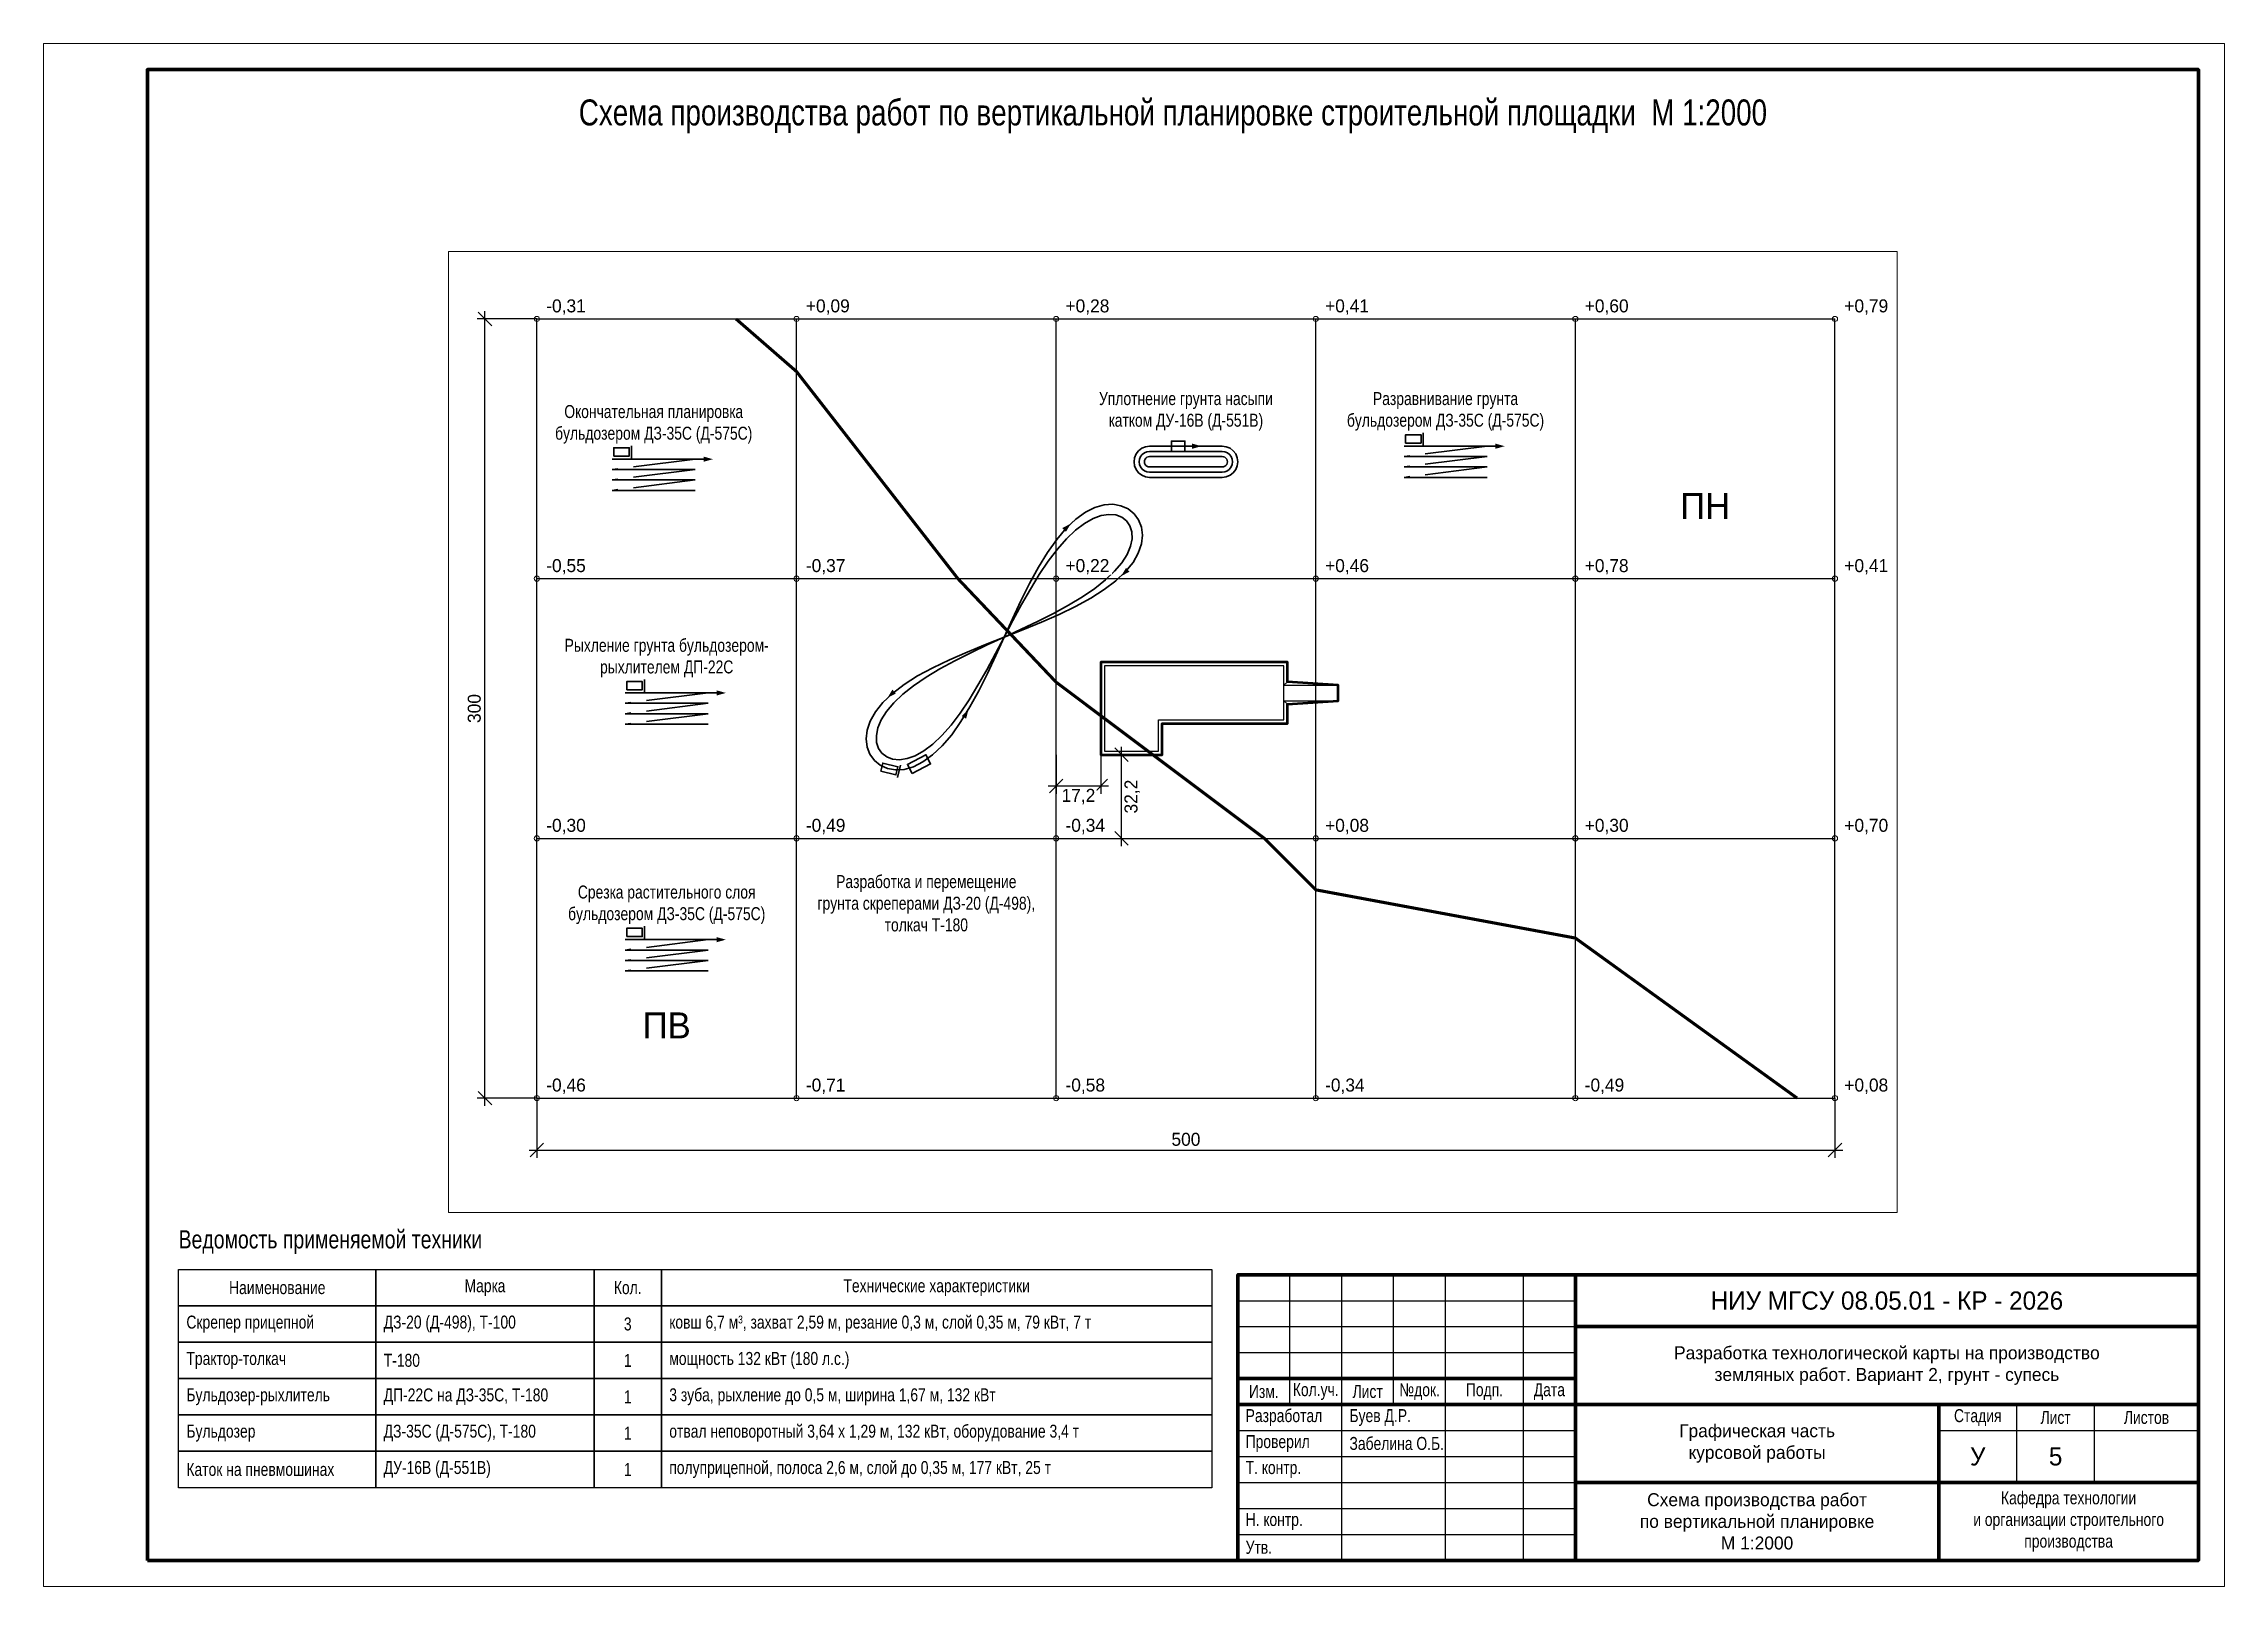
# Paper-space layout 'Лист 5' of a CAD drawing. Header units: metres, sheet in millimetres. Extents: x 0 to 420, y 0 to 297.
# The model-space entities are those that its viewports show. They can reach past a viewport. Long polylines and large blocks are cut down to what shows.
import ezdxf

# ---------------------------------------------------------------- set-up
doc = ezdxf.new("R2010")
doc.units = ezdxf.units.M
doc.linetypes.add('ГОСТ_штриховая', pattern=[7.5, 6, -1.5])
doc.layers.add('Видовой_экран', color=8, linetype='Continuous', lineweight=13, plot=False)
for name, color, linetype, lineweight in [('Котлован', 7, 'Continuous', 50), ('Котлован_низ', 7, 'Continuous', 25), ('ЛНР', 1, 'Continuous', 70), ('Надписи', 7, 'Continuous', 25), ('Отметки', 5, 'Continuous', 18), ('ПВ_ПН', 7, 'Continuous', 35), ('Перемещения', 7, 'Continuous', 35), ('Размеры', 3, 'Continuous', 18), ('Рамка', 7, 'Continuous', 70), ('Сетка', 7, 'Continuous', 25), ('Штамп', 7, 'Continuous', 25)]:
    doc.layers.add(name, color=color, linetype=linetype, lineweight=lineweight)
doc.styles.add('ГОСТ тип Б', font='ofont.ru_GOST type B.ttf')
doc.dimstyles.new('М1-2000', dxfattribs={"dimscale": 2, "dimtxt": 2.5, "dimasz": 2.5, "dimexe": 1.5, "dimexo": 0, "dimgap": 0.8, "dimtad": 1, "dimtxsty": 'ГОСТ тип Б', "dimtsz": 1.3, "dimcen": 2.5, "dimdle": 1.5, "dimclrd": 3, "dimclre": 3, "dimclrt": 3, "dimazin": 3, "dimtfac": 1, "dimtix": 1, "dimtmove": 0, "dimatfit": 3, "dimtfill": 1, "dimarcsym": 0})

# ---------------------------------------------------------------- blocks, each defined once
blk = doc.blocks.new('_OBLIQUE')
at = {"color": 0, "linetype": 'ByBlock'}
blk.add_line((-0.5, -0.5), (0.5, 0.5), dxfattribs=at)
blk = doc.blocks.new('*D31')
at = {"color": 3, "transparency": 16777216}
for p, q in [((0, -5000), (0, -5023)), ((500, -5000), (500, -5023)), ((-3, -5020), (503, -5020))]:
    blk.add_line(p, q, dxfattribs=at)
at = {"layer": 'Defpoints', "transparency": 16777216}
for p in [(0, -5000), (500, -5000), (0, -5020)]:
    blk.add_point(p, dxfattribs=at)
at = {"layer": 'Размеры', "color": 3, "transparency": 16777216, "xscale": 5.2, "yscale": 5.2}
for p in [(0, -5020), (500, -5020)]:
    blk.add_blockref('_OBLIQUE', p, dxfattribs=at)
at = {"layer": 'Размеры', "color": 3, "transparency": 16777216, "insert": (250, -5015.9), "char_height": 5, "attachment_point": 5, "style": 'ГОСТ тип Б', "bg_fill": 3, "box_fill_scale": 1.1, "bg_fill_color": 1, "bg_fill_transparency": 0}
blk.add_mtext('500', dxfattribs=at)
blk = doc.blocks.new('*D32')
at = {"color": 3, "transparency": 16777216}
for p, q in [((0, -4700), (-23, -4700)), ((-20, -5003), (-20, -4697)), ((0, -5000), (-23, -5000))]:
    blk.add_line(p, q, dxfattribs=at)
at = {"layer": 'Defpoints', "transparency": 16777216}
for p in [(0, -4700), (-20, -5000), (0, -5000)]:
    blk.add_point(p, dxfattribs=at)
at = {"layer": 'Размеры', "color": 3, "transparency": 16777216, "xscale": 5.2, "yscale": 5.2, "rotation": 90}
for p in [(-20, -4700), (-20, -5000)]:
    blk.add_blockref('_OBLIQUE', p, dxfattribs=at)
at = {"layer": 'Размеры', "color": 3, "transparency": 16777216, "insert": (-24.1, -4850), "char_height": 5, "attachment_point": 5, "rotation": 90, "style": 'ГОСТ тип Б', "bg_fill": 3, "box_fill_scale": 1.1, "bg_fill_color": 1, "bg_fill_transparency": 0}
blk.add_mtext('300', dxfattribs=at)
blk = doc.blocks.new('*D33')
at = {"color": 3, "transparency": 16777216}
for p, q in [((200, -4867.801506), (200, -4882.801506)), ((217.198494, -4867.801506), (217.198494, -4882.801506)), ((197, -4879.801506), (220.198494, -4879.801506))]:
    blk.add_line(p, q, dxfattribs=at)
at = {"layer": 'Defpoints', "transparency": 16777216}
for p in [(200, -4867.801506), (217.198494, -4867.801506)]:
    blk.add_point(p, dxfattribs=at)
at = {"layer": 'Размеры', "color": 3, "transparency": 16777216, "xscale": 5.2, "yscale": 5.2}
for p in [(200, -4879.801506), (217.198494, -4879.801506)]:
    blk.add_blockref('_OBLIQUE', p, dxfattribs=at)
at = {"layer": 'Размеры', "color": 3, "transparency": 16777216, "insert": (208.599247, -4883.901506), "char_height": 5, "attachment_point": 5, "style": 'ГОСТ тип Б', "bg_fill": 3, "box_fill_scale": 1.1, "bg_fill_color": 1, "bg_fill_transparency": 0}
blk.add_mtext('17,2', dxfattribs=at)
at = {"layer": 'Defpoints', "transparency": 16777216}
blk.add_point((200, -4879.801506), dxfattribs=at)
blk = doc.blocks.new('*D34')
at = {"color": 3, "transparency": 16777216}
for p, q in [((217.198494, -4867.801506), (228.198494, -4867.801506)), ((225.198494, -4903), (225.198494, -4864.801506)), ((217.198494, -4900), (228.198494, -4900))]:
    blk.add_line(p, q, dxfattribs=at)
at = {"layer": 'Defpoints', "transparency": 16777216}
for p in [(217.198494, -4867.801506), (217.198494, -4900), (225.198494, -4900)]:
    blk.add_point(p, dxfattribs=at)
at = {"layer": 'Размеры', "color": 3, "transparency": 16777216, "xscale": 5.2, "yscale": 5.2, "rotation": 90}
for p in [(225.198494, -4867.801506), (225.198494, -4900)]:
    blk.add_blockref('_OBLIQUE', p, dxfattribs=at)
at = {"layer": 'Размеры', "color": 3, "transparency": 16777216, "insert": (229.298494, -4883.900753), "char_height": 5, "attachment_point": 5, "rotation": 90, "style": 'ГОСТ тип Б', "bg_fill": 3, "box_fill_scale": 1.1, "bg_fill_color": 1, "bg_fill_transparency": 0}
blk.add_mtext('32,2', dxfattribs=at)

msp = doc.modelspace()

# ---------------------------------------------------------------- linework, layer by layer
at = {"layer": 'Котлован'}
msp.add_lwpolyline([(289.102, -4839.692), (289.102, -4832.198), (217.198, -4832.198), (217.198, -4867.802), (240.802, -4867.802), (240.802, -4855.802), (289.102, -4855.802), (289.102, -4848.308), (308.618, -4847), (308.618, -4841)], close=True, dxfattribs=at)
at = {"layer": 'Котлован_низ'}
for p, q in [((287.7, -4841), (289.102, -4839.692)), ((287.7, -4841), (308.618, -4841)), ((287.7, -4847), (308.618, -4847)), ((287.7, -4847), (289.102, -4848.308))]:
    msp.add_line(p, q, dxfattribs=at)
msp.add_lwpolyline([(218.6, -4866.4), (239.4, -4866.4), (239.4, -4854.4), (287.7, -4854.4), (287.7, -4833.6), (218.6, -4833.6)], close=True, dxfattribs=at)
at = {"layer": 'ЛНР', "const_width": 1.2}
msp.add_lwpolyline([(485.404, -5000), (400, -4938.38), (300, -4919.81), (280.19, -4900), (200, -4839.857), (162.169, -4800), (100, -4720.261), (76.7, -4700)], dxfattribs=at)
at = {"layer": 'Перемещения'}
for p, q in [((341.4, -4748.6), (341.4, -4743.8)), ((29, -4754), (61, -4754)), ((36.4, -4753.6), (36.4, -4748.8)), ((61, -4754), (64.2, -4754)), ((334, -4749), (366, -4749)), ((334, -4753), (366, -4753)), ((366, -4749), (369.2, -4749)), ((29, -4758), (61, -4758)), ((29, -4762), (61, -4762)), ((334, -4757), (366, -4757)), ((334, -4761), (366, -4761)), ((29, -4766), (61, -4766)), ((34, -4844), (66, -4844)), ((41.4, -4843.6), (41.4, -4838.8)), ((66, -4844), (69.2, -4844)), ((34, -4848), (66, -4848)), ((34, -4852), (66, -4852)), ((34, -4856), (66, -4856)), ((138.878, -4876.524), (140.012, -4871.86)), ((34, -4939), (66, -4939)), ((41.4, -4938.6), (41.4, -4933.8)), ((66, -4939), (69.2, -4939)), ((34, -4943), (66, -4943)), ((34, -4947), (66, -4947)), ((34, -4951), (66, -4951))]:
    msp.add_line(p, q, dxfattribs=at)
at = {"layer": 'Перемещения', "linetype": 'ГОСТ_штриховая'}
for p, q in [((61, -4754), (29, -4758)), ((366, -4749), (334, -4753)), ((366, -4753), (334, -4757)), ((61, -4758), (29, -4762)), ((61, -4762), (29, -4766)), ((366, -4757), (334, -4761)), ((66, -4844), (34, -4848)), ((66, -4848), (34, -4852)), ((66, -4852), (34, -4856)), ((66, -4939), (34, -4943)), ((66, -4943), (34, -4947)), ((66, -4947), (34, -4951))]:
    msp.add_line(p, q, dxfattribs=at)
at = {"layer": 'Перемещения'}
for points in [[(334.6, -4747.8), (340.6, -4747.8), (340.6, -4744.6), (334.6, -4744.6)], [(29.6, -4752.8), (35.6, -4752.8), (35.6, -4749.6), (29.6, -4749.6)], [(264, -4761), (265.553, -4760.796), (267, -4760.196), (268.243, -4759.243), (269.196, -4758), (269.796, -4756.553), (270, -4755), (269.796, -4753.447), (269.196, -4752), (268.243, -4750.757), (267, -4749.804), (265.553, -4749.204), (264, -4749), (236, -4749), (234.447, -4749.204), (233, -4749.804), (231.757, -4750.757), (230.804, -4752), (230.204, -4753.447), (230, -4755), (230.204, -4756.553), (230.804, -4758), (231.757, -4759.243), (233, -4760.196), (234.447, -4760.796), (236, -4761)], [(264, -4759), (265.035, -4758.864), (266, -4758.464), (266.828, -4757.828), (267.464, -4757), (267.864, -4756.035), (268, -4755), (267.864, -4753.965), (267.464, -4753), (266.828, -4752.172), (266, -4751.536), (265.035, -4751.136), (264, -4751), (236, -4751), (234.965, -4751.136), (234, -4751.536), (233.172, -4752.172), (232.536, -4753), (232.136, -4753.965), (232, -4755), (232.136, -4756.035), (232.536, -4757), (233.172, -4757.828), (234, -4758.464), (234.965, -4758.864), (236, -4759)], [(264, -4757), (264.518, -4756.932), (265, -4756.732), (265.414, -4756.414), (265.732, -4756), (265.932, -4755.518), (266, -4755), (265.932, -4754.482), (265.732, -4754), (265.414, -4753.586), (265, -4753.268), (264.518, -4753.068), (264, -4753), (236, -4753), (235.482, -4753.068), (235, -4753.268), (234.586, -4753.586), (234.268, -4754), (234.068, -4754.482), (234, -4755), (234.068, -4755.518), (234.268, -4756), (234.586, -4756.414), (235, -4756.732), (235.482, -4756.932), (236, -4757)], [(244.4, -4751), (249.6, -4751), (249.6, -4747), (244.4, -4747)], [(180, -4822.5), (183.222, -4815.425), (186.474, -4808.496), (189.783, -4801.856), (193.171, -4795.637), (196.649, -4789.96), (200.219, -4784.927), (203.867, -4780.622), (207.568, -4777.106), (211.28, -4774.418), (214.951, -4772.574), (218.512, -4771.564), (221.885, -4771.359), (224.985, -4771.91), (227.721, -4773.15), (230, -4775), (231.731, -4777.371), (232.829, -4780.166), (233.221, -4783.291), (232.843, -4786.65), (231.652, -4790.154), (229.621, -4793.725), (226.747, -4797.295), (223.046, -4800.811), (218.56, -4804.233), (213.351, -4807.54), (207.503, -4810.723), (201.119, -4813.788), (194.318, -4816.753), (187.231, -4819.645), (180, -4822.5), (172.769, -4825.355), (165.682, -4828.247), (158.881, -4831.212), (152.497, -4834.277), (146.649, -4837.46), (141.44, -4840.767), (136.954, -4844.189), (133.253, -4847.705), (130.379, -4851.275), (128.348, -4854.846), (127.157, -4858.35), (126.779, -4861.709), (127.171, -4864.834), (128.269, -4867.629), (130, -4870), (132.279, -4871.85), (135.015, -4873.09), (138.115, -4873.641), (141.488, -4873.436), (145.049, -4872.426), (148.72, -4870.582), (152.432, -4867.894), (156.133, -4864.378), (159.781, -4860.073), (163.351, -4855.04), (166.829, -4849.363), (170.217, -4843.144), (173.526, -4836.504), (176.778, -4829.575), (180, -4822.5)], [(180, -4822.5), (183.348, -4816.165), (186.711, -4809.953), (190.101, -4803.985), (193.527, -4798.374), (196.989, -4793.221), (200.479, -4788.615), (203.981, -4784.628), (207.467, -4781.317), (210.899, -4778.716), (214.229, -4776.843), (217.398, -4775.697), (220.342, -4775.257), (222.989, -4775.489), (225.267, -4776.342), (227.1, -4777.755), (228.417, -4779.658), (229.152, -4781.977), (229.248, -4784.633), (228.658, -4787.55), (227.351, -4790.656), (225.31, -4793.885), (222.537, -4797.179), (219.051, -4800.491), (214.89, -4803.784), (210.111, -4807.034), (204.788, -4810.227), (199.008, -4813.361), (192.874, -4816.441), (186.498, -4819.481), (180, -4822.5), (173.502, -4825.519), (167.126, -4828.559), (160.992, -4831.639), (155.212, -4834.773), (149.889, -4837.966), (145.11, -4841.216), (140.949, -4844.509), (137.463, -4847.821), (134.69, -4851.115), (132.649, -4854.344), (131.342, -4857.45), (130.752, -4860.367), (130.848, -4863.023), (131.583, -4865.342), (132.9, -4867.245), (134.733, -4868.658), (137.011, -4869.511), (139.658, -4869.743), (142.602, -4869.303), (145.771, -4868.157), (149.101, -4866.284), (152.533, -4863.683), (156.019, -4860.372), (159.521, -4856.385), (163.011, -4851.779), (166.473, -4846.626), (169.899, -4841.015), (173.289, -4835.047), (176.652, -4828.835), (180, -4822.5)], [(34.6, -4842.8), (40.6, -4842.8), (40.6, -4839.6), (34.6, -4839.6)], [(132.46, -4874.14), (138.29, -4875.557), (139.046, -4872.448), (133.216, -4871.031)], [(144.586, -4875.064), (151.678, -4871.362), (149.827, -4867.816), (142.735, -4871.518)], [(34.6, -4937.8), (40.6, -4937.8), (40.6, -4934.6), (34.6, -4934.6)]]:
    msp.add_lwpolyline(points, close=True, dxfattribs=at)
for points in [[(64.2, -4754, 2, 0, 0), (67.8, -4754, 0, 0, 0)], [(252.4, -4749, 2, 0, 0), (256, -4749, 0, 0, 0)], [(369.2, -4749, 2, 0, 0), (372.8, -4749, 0, 0, 0)], [(203.103, -4781.242, 2, 0, 0), (205.713, -4778.762, 0, 0, 0)], [(227.608, -4796.583, 2, 0, 0), (224.998, -4799.062, 0, 0, 0)], [(69.2, -4844, 2, 0, 0), (72.8, -4844, 0, 0, 0)], [(137.612, -4843.458, 2, 0, 0), (135.002, -4845.938, 0, 0, 0)], [(164.466, -4853.403, 2, 0, 0), (166.286, -4850.297, 0, 0, 0)], [(69.2, -4939, 2, 0, 0), (72.8, -4939, 0, 0, 0)]]:
    msp.add_lwpolyline(points, format="xyseb", dxfattribs=at)
at = {"layer": 'Сетка'}
for p, q in [((0, -4700), (500, -4700)), ((0, -5000), (0, -4700)), ((100, -5000), (100, -4700)), ((200, -5000), (200, -4700)), ((300, -5000), (300, -4700)), ((400, -5000), (400, -4700)), ((500, -5000), (500, -4700)), ((0, -4800), (500, -4800)), ((0, -4900), (500, -4900)), ((0, -5000), (500, -5000))]:
    msp.add_line(p, q, dxfattribs=at)

# ---------------------------------------------------------------- texts
at = {"layer": 'ПВ_ПН', "insert": (50, -4972), "char_height": 10, "attachment_point": 5, "style": 'ГОСТ тип Б', "bg_fill": 3, "box_fill_scale": 1.2, "bg_fill_color": 0, "bg_fill_transparency": 0}
msp.add_mtext('ПВ', dxfattribs=at)

# ---------------------------------------------------------------- next in the draw order: texts
at = {"layer": 'Надписи', "char_height": 5, "style": 'ГОСТ тип Б', "bg_fill": 3, "box_fill_scale": 1.2, "bg_fill_color": 0, "bg_fill_transparency": 0}
for s, insert, attachment_point in [('\\W0.8;Уплотнение грунта насыпи\\Pкатком ДУ-16В (Д-551В)', (250, -4743), 8), ('\\W0.8;Разравнивание грунта\\Pбульдозером ДЗ-35С (Д-575С)', (350, -4743), 8), ('\\W0.8;Окончательная планировка\\Pбульдозером ДЗ-35С (Д-575С)', (45, -4748), 8), ('\\W0.8;Рыхление грунта бульдозером-\\Pрыхлителем ДП-22С', (50, -4838), 8), ('\\W0.8;Разработка и перемещение\\Pгрунта скреперами ДЗ-20 (Д-498),\\Pтолкач Т-180', (150, -4925), 5), ('\\W0.8;Срезка растительного слоя\\Pбульдозером ДЗ-35С (Д-575С)', (50, -4933), 8)]:
    msp.add_mtext(s, dxfattribs=dict(at, insert=insert, attachment_point=attachment_point))
at = {"layer": 'Отметки', "char_height": 5, "attachment_point": 7, "style": 'ГОСТ тип Б', "bg_fill": 3, "box_fill_scale": 1.2, "bg_fill_color": 0, "bg_fill_transparency": 0}
for s, insert in [('+0,09', (103.6, -4698.4)), ('+0,28', (203.6, -4698.4)), ('+0,41', (303.6, -4698.4)), ('+0,60', (403.6, -4698.4)), ('+0,79', (503.6, -4698.4)), ('-0,37', (103.6, -4798.4)), ('+0,22', (203.6, -4798.4)), ('+0,46', (303.6, -4798.4)), ('+0,78', (403.6, -4798.4)), ('+0,41', (503.6, -4798.4)), ('-0,49', (103.6, -4898.4)), ('-0,34', (203.6, -4898.4)), ('+0,08', (303.6, -4898.4)), ('+0,30', (403.6, -4898.4)), ('+0,70', (503.6, -4898.4))]:
    msp.add_mtext(s, dxfattribs=dict(at, insert=insert))
at = {"layer": 'ПВ_ПН', "insert": (450, -4772), "char_height": 10, "attachment_point": 5, "style": 'ГОСТ тип Б', "bg_fill": 3, "box_fill_scale": 1.2, "bg_fill_color": 0, "bg_fill_transparency": 0}
msp.add_mtext('ПН', dxfattribs=at)

# ---------------------------------------------------------------- next in the draw order: dimensions: what is measured, and where the dimension line sits
at = {"layer": 'Размеры'}
dim = msp.add_linear_dim(base=(200, -4879.802), p1=(200, -4867.802), p2=(217.198, -4867.802), dimstyle='М1-2000', override={"dimtad": 4}, dxfattribs=at)
dim.commit()
dim.dimension.update_dxf_attribs({"geometry": '*D33', "text_midpoint": (208.599, -4883.902)})
dim = msp.add_linear_dim(base=(0, -5020), p1=(0, -5000), p2=(500, -5000), dimstyle='М1-2000', dxfattribs=at)
dim.commit()
dim.dimension.update_dxf_attribs({"geometry": '*D31', "text_midpoint": (250, -5015.9)})

# ---------------------------------------------------------------- next in the draw order: linework, layer by layer
at = {"layer": 'Отметки'}
for centre in [(100, -4700), (200, -4700), (300, -4700), (400, -4700), (500, -4700), (100, -4800), (200, -4800), (300, -4800), (400, -4800), (500, -4800), (100, -4900), (200, -4900), (300, -4900), (400, -4900), (500, -4900)]:
    msp.add_circle(centre, 1, dxfattribs=at)

# ---------------------------------------------------------------- next in the draw order: texts
at = {"layer": 'Отметки', "char_height": 5, "attachment_point": 7, "style": 'ГОСТ тип Б', "bg_fill": 3, "box_fill_scale": 1.2, "bg_fill_color": 0, "bg_fill_transparency": 0}
for s, insert in [('-0,71', (103.6, -4998.4)), ('-0,58', (203.6, -4998.4)), ('-0,34', (303.6, -4998.4)), ('-0,49', (403.6, -4998.4)), ('+0,08', (503.6, -4998.4))]:
    msp.add_mtext(s, dxfattribs=dict(at, insert=insert))

# ---------------------------------------------------------------- next in the draw order: dimensions: what is measured, and where the dimension line sits
at = {"layer": 'Размеры'}
dim = msp.add_linear_dim(base=(-20, -5000), p1=(0, -5000), p2=(0, -4700), angle=90, dimstyle='М1-2000', dxfattribs=at)
dim.commit()
dim.dimension.update_dxf_attribs({"geometry": '*D32', "text_midpoint": (-24.1, -4850)})
dim = msp.add_linear_dim(base=(225.198, -4900), p1=(217.198, -4900), p2=(217.198, -4867.802), angle=90, dimstyle='М1-2000', override={"dimtad": 4}, dxfattribs=at)
dim.commit()
dim.dimension.update_dxf_attribs({"geometry": '*D34', "text_midpoint": (229.298, -4883.901)})

# ---------------------------------------------------------------- next in the draw order: linework, layer by layer
at = {"layer": 'Отметки'}
for centre in [(100, -5000), (200, -5000), (300, -5000), (400, -5000), (500, -5000)]:
    msp.add_circle(centre, 1, dxfattribs=at)

# ---------------------------------------------------------------- next in the draw order: texts
at = {"layer": 'Отметки', "char_height": 5, "attachment_point": 7, "style": 'ГОСТ тип Б', "bg_fill": 3, "box_fill_scale": 1.2, "bg_fill_color": 0, "bg_fill_transparency": 0}
for s, insert in [('-0,31', (3.6, -4698.4)), ('-0,55', (3.6, -4798.4)), ('-0,30', (3.6, -4898.4)), ('-0,46', (3.6, -4998.4))]:
    msp.add_mtext(s, dxfattribs=dict(at, insert=insert))

# ---------------------------------------------------------------- next in the draw order: linework, layer by layer
at = {"layer": 'Отметки'}
for centre in [(0, -4700), (0, -4800), (0, -4900), (0, -5000)]:
    msp.add_circle(centre, 1, dxfattribs=at)

psp = doc.layouts.new('Лист 5')

# ---------------------------------------------------------------- linework, layer by layer
at = {"layer": 'Видовой_экран'}
psp.add_lwpolyline([(0, 0), (420, 0), (420, 297), (0, 297)], close=True, dxfattribs=at)
at = {"layer": 'Рамка'}
psp.add_lwpolyline([(20, 5), (415, 5), (415, 292), (20, 292)], close=True, dxfattribs=at)
at = {"layer": 'Штамп', "lineweight": 25}
for p, q in [((240, 35), (240, 60)), ((250, 5), (250, 60)), ((260, 35), (260, 60)), ((270, 5), (270, 60)), ((285, 5), (285, 60)), ((230, 55), (295, 55)), ((230, 50), (295, 50)), ((230, 45), (295, 45)), ((380, 20), (380, 35)), ((395, 20), (395, 35)), ((230, 30), (295, 30)), ((365, 30), (415, 30)), ((230, 25), (295, 25)), ((230, 20), (295, 20)), ((230, 15), (295, 15)), ((230, 10), (295, 10))]:
    psp.add_line(p, q, dxfattribs=at)
at = {"layer": 'Штамп', "lineweight": 70}
for p, q in [((295, 5), (295, 60)), ((295, 50), (415, 50)), ((230, 40), (295, 40)), ((230, 35), (295, 35)), ((295, 35), (415, 35)), ((365, 5), (365, 35)), ((295, 20), (415, 20))]:
    psp.add_line(p, q, dxfattribs=at)
at = {"layer": 'Штамп'}
for points in [[(26, 61), (64, 61), (64, 54), (26, 54)], [(64, 61), (106, 61), (106, 54), (64, 54)], [(106, 61), (119, 61), (119, 54), (106, 54)], [(119, 61), (225, 61), (225, 54), (119, 54)], [(26, 54), (64, 54), (64, 47), (26, 47)], [(64, 54), (106, 54), (106, 47), (64, 47)], [(106, 54), (119, 54), (119, 47), (106, 47)], [(119, 54), (225, 54), (225, 47), (119, 47)], [(26, 47), (64, 47), (64, 40), (26, 40)], [(64, 47), (106, 47), (106, 40), (64, 40)], [(106, 47), (119, 47), (119, 40), (106, 40)], [(119, 47), (225, 47), (225, 40), (119, 40)], [(26, 40), (64, 40), (64, 33), (26, 33)], [(64, 40), (106, 40), (106, 33), (64, 33)], [(106, 40), (119, 40), (119, 33), (106, 33)], [(119, 40), (225, 40), (225, 33), (119, 33)], [(26, 33), (64, 33), (64, 26), (26, 26)], [(64, 33), (106, 33), (106, 26), (64, 26)], [(106, 33), (119, 33), (119, 26), (106, 26)], [(119, 33), (225, 33), (225, 26), (119, 26)], [(26, 26), (64, 26), (64, 19), (26, 19)], [(64, 26), (106, 26), (106, 19), (64, 19)], [(106, 26), (119, 26), (119, 19), (106, 19)], [(119, 26), (225, 26), (225, 19), (119, 19)]]:
    psp.add_lwpolyline(points, close=True, dxfattribs=at)
at = {"layer": 'Штамп', "lineweight": 70}
psp.add_lwpolyline([(230, 5), (415, 5), (415, 60), (230, 60)], close=True, dxfattribs=at)

# ---------------------------------------------------------------- texts
at = {"layer": 'Надписи', "style": 'ГОСТ тип Б'}
for s, insert, char_height, attachment_point in [('\\W0.8;Схема производства работ по вертикальной планировке строительной площадки  М 1:2000', (217.5, 283), 5, 5), ('\\W0.8;Ведомость применяемой техники', (26, 64), 3.5, 7), ('\\W0.8;Марка', (85, 57.5), 2.5, 5), ('\\W0.8;Технические характеристики', (172, 57.5), 2.5, 5), ('\\W0.8;Наименование', (45, 57.5), 2.5, 5), ('\\W0.8;Кол.', (112.5, 57.5), 2.5, 5), ('\\W0.8;Скрепер прицепной', (27.5, 50.5), 2.5, 4), ('\\W0.8;ДЗ-20 (Д-498), Т-100', (65.5, 50.5), 2.5, 4), ('\\W0.8;3', (112.5, 50.5), 2.5, 5), ('\\W0.8;ковш 6,7 м{\\H0.6x;\\A2;3}, захват 2,59 м, резание 0,3 м, слой 0,35 м, 79 кВт, 7 т', (120.5, 50.5), 2.5, 4), ('\\W0.8;Трактор-толкач', (27.5, 43.5), 2.5, 4), ('\\W0.8;Т-180', (65.5, 43.5), 2.5, 4), ('\\W0.8;1', (112.5, 43.5), 2.5, 5), ('\\W0.8;мощность 132 кВт (180 л.с.)', (120.5, 43.5), 2.5, 4), ('\\W0.8;Бульдозер-рыхлитель', (27.5, 36.5), 2.5, 4), ('\\W0.8;ДП-22С на ДЗ-35С, Т-180', (65.5, 36.5), 2.5, 4), ('\\W0.8;3 зуба, рыхление до 0,5 м, ширина 1,67 м, 132 кВт', (120.5, 36.5), 2.5, 4), ('\\W0.8;1', (112.5, 36.5), 2.5, 5), ('\\W0.8;Бульдозер', (27.5, 29.5), 2.5, 4), ('\\W0.8;ДЗ-35С (Д-575С), Т-180', (65.5, 29.5), 2.5, 4), ('\\W0.8;1', (112.5, 29.5), 2.5, 5), ('\\W0.8;отвал неповоротный 3,64 х 1,29 м, 132 кВт, оборудование 3,4 т', (120.5, 29.5), 2.5, 4), ('\\W0.8;Каток на пневмошинах', (27.5, 22.5), 2.5, 4), ('\\W0.8;ДУ-16В (Д-551В)', (65.5, 22.5), 2.5, 4), ('\\W0.8;1', (112.5, 22.5), 2.5, 5), ('\\W0.8;полуприцепной, полоса 2,6 м, слой до 0,35 м, 177 кВт, 25 т', (120.5, 22.5), 2.5, 4)]:
    psp.add_mtext(s, dxfattribs=dict(at, insert=insert, char_height=char_height, attachment_point=attachment_point))
at = {"layer": 'Штамп', "style": 'ГОСТ тип Б'}
for s, insert, char_height, attachment_point in [('НИУ МГСУ 08.05.01 - КР - 2026', (355, 55), 3.5, 5), ('\\W0.8;Изм.', (235, 37.5), 2.5, 5), ('\\W0.8;Кол.уч.', (245, 37.5), 2.5, 5), ('\\W0.8;Лист', (255, 37.5), 2.5, 5), ('\\W0.8;№док.', (265, 37.5), 2.5, 5), ('\\W0.8;Подп.', (277.5, 37.5), 2.5, 5), ('\\W0.8;Дата', (290, 37.5), 2.5, 5), ('\\W0.8;Разработал', (231.5, 32.5), 2.5, 4), ('\\W0.8;Буев Д.Р.', (251.5, 32.5), 2.5, 4), ('\\W0.8;Стадия', (372.5, 32.5), 2.5, 5), ('\\W0.8;Лист', (387.5, 32.5), 2.5, 5), ('\\W0.8;Листов', (405, 32.5), 2.5, 5), ('\\W0.8;Проверил', (231.5, 27.5), 2.5, 4), ('\\W0.8;Забелина О.Б.', (251.5, 27.5), 2.5, 4), ('У', (372.5, 25), 3.5, 5), ('5', (387.5, 25), 3.5, 5), ('\\W0.8;Т. контр.', (231.5, 22.5), 2.5, 4), ('\\W0.8;', (251.5, 22.5), 2.5, 4), ('\\W0.8;', (231.5, 17.5), 2.5, 4), ('\\W0.8;', (251.5, 17.5), 2.5, 4), ('\\W0.8;Н. контр.', (231.5, 12.5), 2.5, 4), ('\\W0.8;Утв.', (231.5, 7.5), 2.5, 4), ('\\W0.8;', (251.5, 12.5), 2.5, 4), ('\\W0.8;', (251.5, 7.5), 2.5, 4)]:
    psp.add_mtext(s, dxfattribs=dict(at, insert=insert, char_height=char_height, attachment_point=attachment_point))
at = {"layer": 'Штамп', "char_height": 2.5, "attachment_point": 5, "style": 'ГОСТ тип Б'}
for s, insert, width in [('Разработка технологической карты на производство\\Pземляных работ. Вариант 2, грунт - супесь', (355, 42.5), 115), ('Графическая часть\\Pкурсовой работы', (330, 27.5), 66), ('Схема производства работ\\Pпо вертикальной планировке\\PМ 1:2000', (330, 12.5), 68), ('\\W0.8;Кафедра технологии\\Pи организации строительного\\Pпроизводства', (390, 12.5), 48)]:
    psp.add_mtext(s, dxfattribs=dict(at, insert=insert, width=width))

# ---------------------------------------------------------------- viewports
at = {"layer": 'Видовой_экран'}
psp.add_viewport(center=(217.5, 164.5), size=(279, 185), view_center_point=(245, -4859), view_height=370, dxfattribs=at)

doc.saveas('drawing.dxf')
